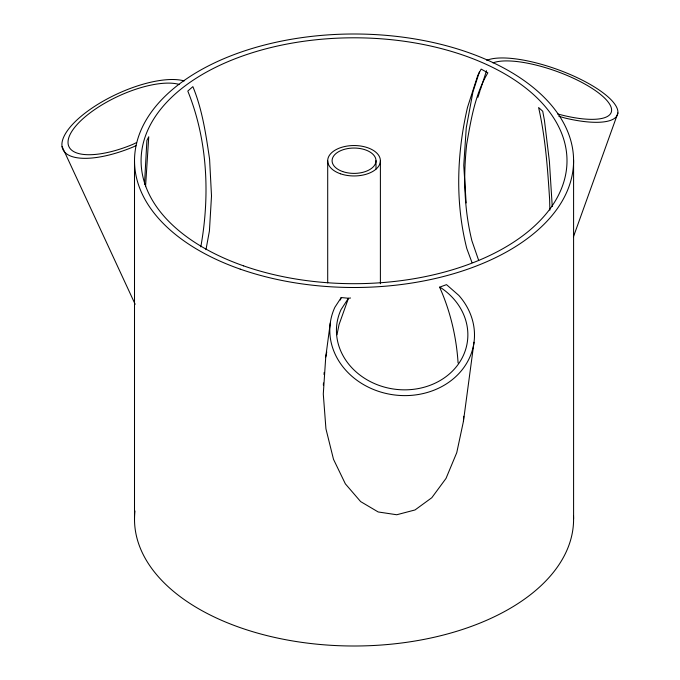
<?xml version="1.0" encoding="UTF-8"?>
<svg xmlns="http://www.w3.org/2000/svg" width="680" height="680" viewBox="0 0 680 680"><rect width="100%" height="100%" fill="white"/><g stroke="black" fill="none" stroke-linecap="round" stroke-linejoin="round"><path stroke-width="1.02" d="M144.492 184.305L146.897 140.463L148.75 136.756L145.554 186.635M330.276 323.051L325.745 356.991L323.289 394.026L325.941 428.842L333.498 459.298L345.363 483.854L360.638 501.594L378.182 511.963L396.746 514.751L415.021 509.958L431.808 497.717L446.012 478.423L456.756 452.659L463.42 421.438L463.743 416.279M323.34 385.109L323.476 382.993M324.037 374.519L324.181 372.402M463.42 421.438L474.011 342.244M200.804 246.865C210.086 195.296 207.63 139.953 187.791 91.069L192.873 86.641C202.376 109.667 205.964 134.674 209.584 159.18L211.506 195.925L209.423 230.953L205.972 249.688M325.745 356.991L326.765 351.9M336.982 334.755L339.031 324.632L348.457 298.256L350.548 298.001M486.531 70.712L480.199 90.296M479.553 71.519L472.957 91.808L466.267 127.797L463.76 165.333L466.14 202.929M477.921 97.308L479.876 91.298M340.365 300.007L341.232 297.543L348.457 298.256L341.046 309.596A65.858 57.035 7.6 0 0 372.733 382.789A65.858 57.035 7.6 0 0 458.125 364.438A65.858 57.035 7.6 0 0 441.32 288.048L439.603 287.164L446.513 284.639L458.838 295.426A72.505 62.781 7.6 0 1 412.726 395.241A72.505 62.781 7.6 0 1 334.875 307.275L341.232 297.543M573.402 236.903L617.916 112.939M136.595 142.579L132.812 144.381A65.858 24.973 -24.9 0 1 74.264 127.916A65.858 24.973 -24.9 0 1 179.112 84.405M135.975 145.639L133.229 146.948A72.505 27.497 -24.9 0 1 68.765 128.826A72.505 27.497 -24.9 0 1 184.195 80.928M558.824 116.263L564.935 118.022A72.505 22.227 19.7 0 0 602.327 92.276A72.505 22.227 19.7 0 0 486.736 60.358M439.603 287.164C450.296 310.964 456.408 336.931 458.082 362.967M62.084 146.557L135.158 304.274M471.996 262.574L466.786 248.506C455.09 202.266 456.79 153.646 467.5 107.38L477.785 75.395L481.151 69.105L487.866 72.811C475.006 94.444 470.909 119.969 466.675 144.406C463.173 176.596 464.16 209.27 471.903 240.797L478.686 260.449M549.873 210.137L549.627 199.478C547.638 168.682 545.462 137.683 538.594 107.525L542.716 111.24L544.433 120.343L549.389 161.339L552.254 206.567M573.588 160.293L573.588 518.798M380.392 160.65L380.392 283.738M375.998 160.642L375.998 169.124M327.7 160.837L327.7 282.872M134.504 161.203L134.504 519.707M573.495 515.61A219.538 126.752 0 0 1 350.004 645.983A219.538 126.752 0 0 1 134.98 510.96M492.983 62.891A65.849 20.188 19.7 0 1 599.683 93.772A65.849 20.188 19.7 0 1 557.532 113.917M342.712 171.572A21.955 12.674 0 0 0 375.998 160.956A21.955 12.674 0 0 0 343.425 149.625A21.955 12.674 0 0 0 342.712 171.572M340.442 173.774A26.341 15.207 0 0 0 380.383 161.032A26.341 15.207 0 0 0 341.309 147.432A26.341 15.207 0 0 0 340.442 173.774M240.21 269.127A219.538 126.752 0 0 0 573.538 163.472A219.538 126.752 0 0 0 248.395 49.64A219.538 126.752 0 0 0 240.21 269.127M243.619 265.872A212.951 122.944 0 0 0 566.95 163.395A212.951 122.944 0 0 0 251.566 52.972A212.951 122.944 0 0 0 243.619 265.872"/></g></svg>
